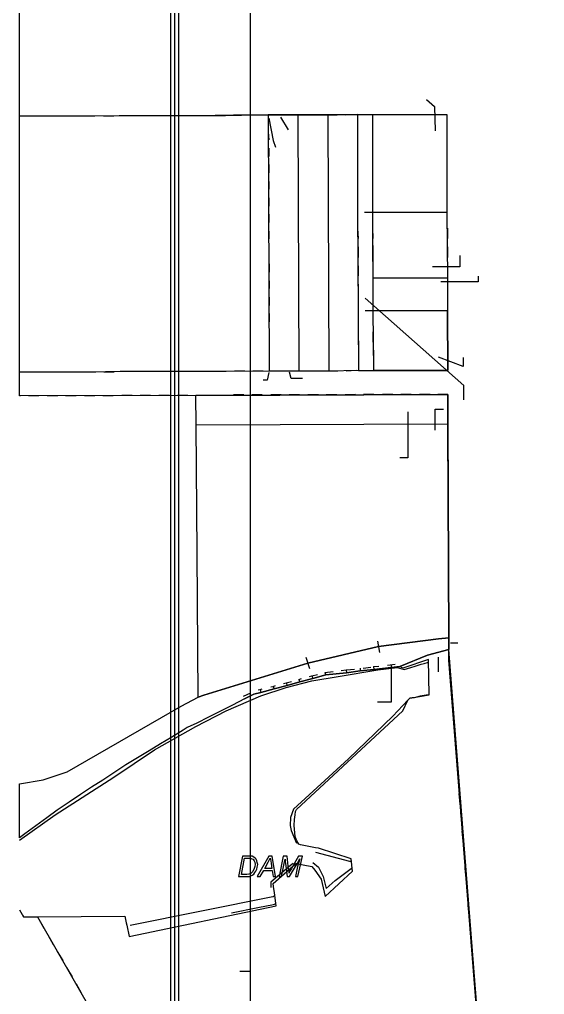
# Model space of a CAD drawing. Extents: x -8 to 2448, y 177 to 3185.
# Drawn here: x -7.7 to 246.1, y 1060.2 to 1531.4 of the extents above; entities that cross this region are included whole.
import ezdxf

# ---------------------------------------------------------------- set-up
doc = ezdxf.new("R2010")
doc.units = 0
doc.layers.add('Cadastral_Map', color=7, linetype='CONTINUOUS')

msp = doc.modelspace()

# ---------------------------------------------------------------- linework, layer by layer
at = {"layer": 'Cadastral_Map', "color": 7}
for points in [[(65.52143, 177.36095), (65.52143, 3134.1768), (2374.1318, 3134.1768), (2374.1318, 177.36095), (65.52143, 177.36095)], [(67.44147, 179.28096), (67.44147, 3132.2568), (2372.4517, 3132.2568), (2372.4517, 179.28096), (67.44147, 179.28096)], [(69.36151, 181.20097), (69.36151, 3130.3368), (2370.2917, 3130.3368), (2370.2917, 181.20097), (69.36151, 181.20097)], [(103.92227, 1957.2105), (103.92227, 3073.2165), (2335.9709, 3073.2165), (2335.9709, 841.20452), (103.92227, 841.20452), (103.92227, 1957.2105)], [(233.52509, 798.24428), (199.92436, 1226.8866), (199.92436, 1232.6466), (199.44435, 1335.8472), (199.44435, 1350.2473), (77.52169, 1349.7673), (-7.68017, 1349.5272), (-7.68017, 1692.2491)], [(189.12412, 1492.808), (192.96421, 1489.448), (193.20421, 1477.6879)], [(-7.68017, 1484.888), (-2.64006, 1484.888), (11.76026, 1484.888), (26.16057, 1484.888), (40.56088, 1485.128), (55.92122, 1485.128), (69.36151, 1485.128), (70.08153, 1485.128), (86.88189, 1485.128), (112.56245, 1485.368), (112.80246, 1485.368), (126.96277, 1485.368), (141.36308, 1485.368), (155.7634, 1485.608)], [(112.56245, 1485.368), (86.88189, 1485.128)], [(112.56245, 1485.368), (112.56245, 1481.288)], [(126.96277, 1485.368), (112.56245, 1485.368), (113.04246, 1361.5273)], [(141.36308, 1485.368), (126.96277, 1485.368)], [(126.96277, 1485.368), (127.44278, 1361.5273)], [(155.7634, 1485.608), (141.36308, 1485.368)], [(141.36308, 1485.368), (141.84309, 1361.5273)], [(155.7634, 1485.608), (162.96355, 1485.608)], [(155.7634, 1485.608), (155.7634, 1438.0877)], [(155.7634, 1485.608), (155.7634, 1438.0877), (156.0034, 1390.5675), (156.24341, 1361.7673)], [(162.96355, 1485.608), (162.96355, 1438.0877)], [(162.96355, 1485.608), (198.96434, 1485.608), (198.96434, 1438.0877)], [(162.96355, 1485.608), (198.96434, 1485.608), (198.96434, 1438.0877), (199.20434, 1406.4076), (199.20434, 1390.5675), (199.44435, 1361.7673), (163.44356, 1361.7673)], [(162.96355, 1485.608), (162.96355, 1438.0877), (163.20356, 1390.5675)], [(112.80246, 1483.688), (114.96251, 1472.8879), (116.16253, 1469.7679)], [(118.56258, 1484.168), (122.16266, 1478.1679)], [(112.56245, 1477.2079), (112.80246, 1473.3679)], [(112.80246, 1469.2879), (112.80246, 1465.2079)], [(112.80246, 1461.3678), (112.80246, 1457.2878)], [(112.80246, 1453.2078), (112.80246, 1449.3678)], [(112.80246, 1445.2878), (112.80246, 1441.2077)], [(112.80246, 1437.3677), (112.80246, 1433.2877)], [(155.7634, 1438.0877), (156.0034, 1390.5675)], [(162.96355, 1438.0877), (159.12347, 1438.0877)], [(198.96434, 1438.0877), (162.96355, 1438.0877)], [(162.96355, 1438.0877), (163.20356, 1406.4076), (163.20356, 1390.5675)], [(198.96434, 1438.0877), (199.20434, 1406.4076), (199.20434, 1390.5675)], [(112.80246, 1429.2077), (112.80246, 1425.3677)], [(112.80246, 1421.2876), (112.80246, 1417.2076)], [(205.20447, 1417.4476), (205.20447, 1411.9276), (192.00419, 1411.9276)], [(113.04246, 1413.3676), (113.04246, 1409.2876)], [(113.04246, 1405.2075), (113.04246, 1401.3675)], [(199.20434, 1406.4076), (163.20356, 1406.4076)], [(214.08467, 1407.3676), (214.08467, 1404.7275), (196.08427, 1404.7275)], [(113.04246, 1397.2875), (113.04246, 1393.2075)], [(207.12452, 1347.6072), (207.12452, 1354.5673), (159.36347, 1396.8075)], [(156.0034, 1390.5675), (156.24341, 1361.7673)], [(156.24341, 1361.7673), (163.44356, 1361.7673), (199.44435, 1361.7673), (199.20434, 1390.5675)], [(199.20434, 1390.5675), (163.20356, 1390.5675), (159.36347, 1390.5675)], [(163.20356, 1390.5675), (163.44356, 1361.7673)], [(113.04246, 1389.3675), (113.04246, 1385.2874)], [(113.04246, 1381.2074), (113.04246, 1377.3674)], [(113.04246, 1373.2874), (113.04246, 1369.2074)], [(206.88451, 1368.0073), (206.88451, 1363.6873), (194.88425, 1368.2473)], [(113.04246, 1365.3673), (113.04246, 1361.5273)], [(156.24341, 1361.7673), (141.84309, 1361.5273), (127.44278, 1361.5273), (113.28247, 1361.5273), (113.04246, 1361.5273), (87.3619, 1361.2873), (70.56154, 1361.2873), (69.84152, 1361.2873), (56.40123, 1361.2873), (41.0409, 1361.2873), (26.64058, 1361.0473), (12.24027, 1361.0473), (-2.16005, 1361.0473), (-7.68017, 1361.0473)], [(113.04246, 1361.5273), (87.3619, 1361.2873)], [(112.80246, 1360.8073), (112.08244, 1357.2073), (110.1624, 1357.2073)], [(127.44278, 1361.5273), (113.04246, 1361.5273)], [(129.12281, 1357.9273), (123.60269, 1357.9273), (122.88268, 1361.0473)], [(156.24341, 1361.7673), (141.84309, 1361.5273), (127.44278, 1361.5273)], [(217.68475, 998.64536), (199.92436, 1221.8466), (199.92436, 1226.8866), (199.92436, 1232.6466), (199.44435, 1335.8472), (199.44435, 1350.2473), (77.52169, 1349.7673), (-7.68017, 1349.5272)], [(77.52169, 1349.7673), (199.44435, 1350.2473), (199.44435, 1335.8472)], [(193.20421, 1332.9672), (193.20421, 1343.0472), (197.2843, 1343.0472)], [(180.00392, 1341.8472), (180.00392, 1319.5271), (176.16384, 1319.5271)], [(199.44435, 1335.8472), (77.7617, 1335.3672)], [(199.44435, 1335.8472), (199.92436, 1232.6466)], [(78.72172, 1203.8465), (81.36177, 1204.8065), (131.76287, 1220.4066), (165.84362, 1228.3266), (194.88425, 1232.1666), (199.92436, 1232.6466)], [(165.3636, 1230.9666), (166.32363, 1225.4466)], [(199.92436, 1232.6466), (199.92436, 1226.8866)], [(204.24445, 1230.0066), (200.64437, 1230.0066)], [(176.16384, 1218.7265), (189.60413, 1224.2466), (199.92436, 1226.8866)], [(217.68475, 998.64536), (199.92436, 1221.8466), (199.92436, 1226.8866)], [(-5.76013, 1097.7659), (-3.12007, 1097.7659), (0.96002, 1097.7659), (43.20094, 1098.0059), (43.92096, 1094.8859), (44.16096, 1093.6859), (45.36099, 1088.1658), (116.40254, 1103.0459), (115.68252, 1109.286), (115.20251, 1112.406), (114.96251, 1113.846), (124.32271, 1122.006), (126.00275, 1123.446), (133.68291, 1122.006), (135.12295, 1120.326), (138.24301, 1116.006), (140.16306, 1107.606), (153.36334, 1119.846), (152.64333, 1125.846), (136.80298, 1130.8861), (135.36295, 1131.1261), (128.16279, 1132.5661), (127.44278, 1132.8061), (126.24275, 1134.7261), (125.52274, 1136.6461), (125.04273, 1141.9261), (125.28273, 1144.8062), (125.52274, 1146.9662), (125.76274, 1148.6462), (126.24275, 1149.6062), (177.60387, 1197.3664), (180.00392, 1202.4065), (180.96394, 1203.3665), (190.32415, 1205.0465), (190.08414, 1222.0866), (177.60387, 1218.0065), (176.16384, 1218.7265)], [(130.80285, 1223.2866), (132.48289, 1217.7665)], [(194.88425, 1216.0865), (194.88425, 1223.2866)], [(139.92305, 1215.8465), (144.00314, 1216.3265)], [(139.92305, 1215.8465), (140.40306, 1214.6465)], [(147.84322, 1216.8065), (150.24328, 1217.0465)], [(150.24328, 1217.0465), (150.48328, 1215.6065)], [(150.48328, 1217.0465), (154.32336, 1217.5265)], [(150.48328, 1215.6065), (156.96342, 1216.5665)], [(156.96342, 1218.0065), (156.96342, 1216.5665)], [(156.96342, 1216.5665), (163.68357, 1217.2865)], [(158.40345, 1218.0065), (162.24354, 1218.4865)], [(163.44356, 1218.7265), (166.08362, 1218.9665)], [(163.44356, 1218.7265), (163.68357, 1217.2865)], [(163.68357, 1217.2865), (176.16384, 1218.7265)], [(172.08375, 1219.2065), (172.08375, 1201.4465), (165.3636, 1201.4465)], [(170.16371, 1219.4466), (174.00379, 1219.9266)], [(101.0422, 1203.1265), (105.6023, 1205.2865), (108.96238, 1206.2465), (115.44252, 1207.9265), (121.68265, 1209.6065), (127.92279, 1211.2865)], [(121.20264, 1210.8065), (123.8427, 1211.5265)], [(127.44278, 1212.4865), (128.6428, 1212.9665)], [(127.44278, 1212.4865), (127.92279, 1211.2865)], [(127.92279, 1211.2865), (134.16292, 1212.9665)], [(132.48289, 1213.9265), (133.68291, 1214.1665), (136.32297, 1214.8865)], [(133.68291, 1214.1665), (134.16292, 1212.9665)], [(134.16292, 1212.9665), (140.40306, 1214.6465)], [(140.40306, 1214.6465), (150.48328, 1215.6065)], [(107.76235, 1207.4465), (108.72237, 1207.6865), (108.96238, 1206.2465)], [(108.72237, 1207.6865), (109.68239, 1207.9265)], [(113.76248, 1208.8865), (114.96251, 1209.1265)], [(114.96251, 1209.1265), (116.16253, 1209.6065)], [(114.96251, 1209.1265), (115.44252, 1207.9265)], [(120.00262, 1210.5665), (121.20264, 1210.8065)], [(121.20264, 1210.8065), (121.68265, 1209.6065)], [(100.56219, 1204.3265), (104.16227, 1206.0065)], [(-7.68017, 1101.1259), (-5.76013, 1097.7659), (-3.12007, 1097.7659), (0.96002, 1097.7659), (28.32062, 1050.2456), (62.64137, 997.20535)], [(103.92227, 1071.3658), (98.88216, 1071.3658)]]:
    msp.add_lwpolyline(points, dxfattribs=at)
at = {"layer": 'Cadastral_Map', "color": 1}
for points in [[(233.52509, 798.24428), (199.92436, 1226.8866), (199.92436, 1232.6466), (199.44435, 1335.8472), (199.44435, 1350.2473), (77.52169, 1349.7673), (-7.68017, 1349.5272), (-7.68017, 1692.2491)], [(98.16214, 1117.206), (101.76222, 1117.206), (102.72224, 1117.206), (103.44226, 1117.206), (104.88229, 1117.926), (105.6023, 1118.406), (106.08231, 1119.126), (106.56232, 1119.846), (107.04233, 1120.806), (107.28234, 1121.766), (107.52234, 1122.966), (107.28234, 1123.926), (107.04233, 1124.886), (106.80233, 1125.606), (106.32232, 1126.086), (105.6023, 1126.5661), (104.88229, 1127.0461), (104.16227, 1127.0461), (103.20225, 1127.0461), (100.08218, 1127.0461), (98.16214, 1117.206)], [(107.28234, 1117.206), (108.72237, 1117.206), (110.40241, 1120.086), (114.4825, 1120.086), (114.96251, 1117.206), (116.16253, 1117.206), (114.4825, 1127.0461), (112.80246, 1127.0461), (107.28234, 1117.206)], [(117.84257, 1117.206), (119.0426, 1117.206), (120.24262, 1123.446), (120.48263, 1124.406), (120.72263, 1125.606), (120.72263, 1124.406), (120.96264, 1123.446), (121.68265, 1117.206), (122.88268, 1117.206), (126.72276, 1123.686), (127.92279, 1125.846), (127.20277, 1123.686), (126.72276, 1122.006), (125.76274, 1117.206), (126.96277, 1117.206), (129.12281, 1127.0461), (127.20277, 1127.0461), (123.8427, 1121.046), (123.36269, 1120.326), (122.88268, 1119.606), (122.64267, 1119.126), (122.64267, 1118.886), (122.64267, 1119.126), (122.64267, 1119.606), (122.64267, 1120.086), (122.40267, 1120.566), (121.68265, 1127.0461), (119.76261, 1127.0461), (117.84257, 1117.206)], [(99.60217, 1118.166), (101.0422, 1126.086), (102.96224, 1126.086), (103.92227, 1126.086), (104.64228, 1125.846), (105.3623, 1125.606), (105.84231, 1124.886), (106.08231, 1124.166), (106.32232, 1122.966), (106.08231, 1122.006), (105.84231, 1121.046), (105.12229, 1119.606), (104.16227, 1118.646), (103.20225, 1118.406), (102.24223, 1118.166), (101.28221, 1118.166), (99.60217, 1118.166)], [(110.88242, 1121.046), (112.56245, 1124.166), (113.04246, 1125.126), (113.52247, 1126.086), (113.76248, 1124.886), (114.00249, 1123.446), (114.24249, 1121.046), (110.88242, 1121.046)]]:
    msp.add_lwpolyline(points, dxfattribs=at)
at = {"layer": 'Cadastral_Map', "color": 2}
for points in [[(-7.68017, 1484.888), (-7.20016, 1484.888)], [(-3.12007, 1484.888), (-2.64006, 1484.888), (1.92004, 1484.888)], [(5.76013, 1484.888), (10.80024, 1484.888)], [(14.88032, 1484.888), (19.92043, 1484.888)], [(23.76052, 1484.888), (26.16057, 1484.888), (28.80063, 1484.888)], [(32.88072, 1484.888), (37.92083, 1484.888)], [(41.76091, 1485.128), (46.80102, 1485.128)], [(50.88111, 1485.128), (55.92122, 1485.128)], [(59.7613, 1485.128), (64.80141, 1485.128)], [(68.8815, 1485.128), (69.36151, 1485.128), (70.08153, 1485.128), (73.92161, 1485.128)], [(77.7617, 1485.128), (82.80181, 1485.128)], [(86.88189, 1485.128), (91.922, 1485.128)], [(95.76209, 1485.368), (100.8022, 1485.368)], [(104.88229, 1485.368), (109.9224, 1485.368)], [(113.76248, 1485.368), (118.80259, 1485.368)], [(122.88268, 1485.368), (126.96277, 1485.368), (127.92279, 1485.368)], [(131.76287, 1485.368), (136.80298, 1485.368)], [(140.88307, 1485.368), (141.36308, 1485.368), (145.92318, 1485.368)], [(149.76326, 1485.368), (154.80337, 1485.608)], [(162.96355, 1484.648), (162.96355, 1479.6079)], [(163.92357, 1485.608), (168.96368, 1485.608)], [(173.04377, 1485.608), (178.08388, 1485.608)], [(181.92397, 1485.608), (186.96408, 1485.608)], [(191.04416, 1485.608), (196.08427, 1485.608)], [(198.96434, 1484.648), (198.96434, 1479.6079)], [(155.7634, 1484.408), (155.7634, 1479.6079)], [(155.7634, 1475.5279), (155.7634, 1470.4879)], [(162.96355, 1475.5279), (162.96355, 1470.4879)], [(198.96434, 1475.5279), (198.96434, 1470.4879)], [(155.7634, 1466.4079), (155.7634, 1461.6079)], [(162.96355, 1466.6479), (162.96355, 1461.6079)], [(198.96434, 1466.6479), (198.96434, 1461.6079)], [(155.7634, 1457.5278), (155.7634, 1452.4878)], [(162.96355, 1457.5278), (162.96355, 1452.4878)], [(198.96434, 1457.5278), (198.96434, 1452.4878)], [(155.7634, 1448.4078), (155.7634, 1443.6078)], [(162.96355, 1448.6478), (162.96355, 1443.6078)], [(198.96434, 1448.6478), (198.96434, 1443.6078)], [(155.7634, 1439.5277), (155.7634, 1438.0877), (155.7634, 1434.4877)], [(162.96355, 1439.5277), (162.96355, 1438.0877), (162.96355, 1434.4877)], [(198.96434, 1439.5277), (198.96434, 1438.0877), (198.96434, 1434.4877)], [(155.7634, 1430.4077), (156.0034, 1425.6077)], [(162.96355, 1430.6477), (163.20356, 1425.6077)], [(199.20434, 1430.6477), (199.20434, 1425.6077)], [(156.0034, 1421.5276), (156.0034, 1416.4876)], [(163.20356, 1421.5276), (163.20356, 1416.4876)], [(199.20434, 1421.5276), (199.20434, 1416.4876)], [(156.0034, 1412.4076), (156.0034, 1407.6076)], [(163.20356, 1412.6476), (163.20356, 1407.6076)], [(199.20434, 1412.6476), (199.20434, 1407.6076)], [(156.0034, 1403.5275), (156.0034, 1398.4875)], [(163.20356, 1403.5275), (163.20356, 1398.4875)], [(199.20434, 1403.5275), (199.20434, 1398.4875)], [(156.0034, 1394.4075), (156.0034, 1390.5675), (156.0034, 1389.6075)], [(163.20356, 1394.6475), (163.20356, 1390.5675), (163.44356, 1361.7673)], [(199.20434, 1394.6475), (199.20434, 1390.5675), (199.20434, 1389.6075)], [(156.0034, 1385.5274), (156.0034, 1380.4874)], [(163.20356, 1389.6075), (163.20356, 1384.5674)], [(199.20434, 1385.5274), (199.20434, 1380.4874)], [(156.0034, 1376.4074), (156.24341, 1371.6074)], [(163.20356, 1380.4874), (163.20356, 1375.4474)], [(199.20434, 1376.6474), (199.44435, 1371.6074)], [(163.44356, 1371.6074), (163.44356, 1366.5673)], [(156.24341, 1367.5273), (156.24341, 1362.4873)], [(199.44435, 1367.5273), (199.44435, 1362.4873)], [(163.44356, 1362.4873), (163.44356, 1361.7673)], [(-6.72015, 1361.0473), (-7.68017, 1361.0473)], [(2.16005, 1361.0473), (-2.16005, 1361.0473), (-2.88006, 1361.0473)], [(11.28025, 1361.0473), (6.24014, 1361.0473)], [(20.16044, 1361.0473), (15.12033, 1361.0473)], [(29.28064, 1361.0473), (26.64058, 1361.0473), (24.24053, 1361.0473)], [(38.16083, 1361.0473), (33.12072, 1361.0473)], [(47.28103, 1361.2873), (42.24092, 1361.2873)], [(56.16122, 1361.2873), (51.12111, 1361.2873)], [(65.28142, 1361.2873), (60.24131, 1361.2873)], [(74.16162, 1361.2873), (70.56154, 1361.2873), (69.84152, 1361.2873), (69.12151, 1361.2873)], [(83.28182, 1361.2873), (78.24171, 1361.2873)], [(92.16201, 1361.2873), (87.3619, 1361.2873), (87.1219, 1361.2873)], [(101.28221, 1361.5273), (96.2421, 1361.5273)], [(110.1624, 1361.5273), (105.12229, 1361.5273)], [(119.2826, 1361.5273), (114.24249, 1361.5273)], [(128.16279, 1361.5273), (127.44278, 1361.5273), (123.12268, 1361.5273)], [(137.28299, 1361.5273), (132.24288, 1361.5273)], [(146.16319, 1361.5273), (141.84309, 1361.5273), (141.12308, 1361.5273)], [(155.28339, 1361.7673), (150.24328, 1361.5273)], [(168.96368, 1361.7673), (164.16358, 1361.7673)], [(178.08388, 1361.7673), (173.04377, 1361.7673)], [(186.96408, 1361.7673), (182.16397, 1361.7673)], [(196.08427, 1361.7673), (191.04416, 1361.7673)], [(-7.20016, 1349.5272), (-7.68017, 1349.5272)], [(1.68004, 1349.5272), (-3.36007, 1349.5272)], [(10.80024, 1349.5272), (5.76013, 1349.5272)], [(19.68043, 1349.5272), (14.64032, 1349.5272)], [(28.80063, 1349.5272), (23.76052, 1349.5272)], [(37.68082, 1349.5272), (32.64071, 1349.5272)], [(46.80102, 1349.7673), (41.76091, 1349.7673)], [(55.68121, 1349.7673), (50.6411, 1349.7673)], [(64.80141, 1349.7673), (59.7613, 1349.7673)], [(73.68161, 1349.7673), (68.6415, 1349.7673)], [(82.80181, 1349.7673), (77.7617, 1349.7673)], [(91.682, 1349.7673), (86.64189, 1349.7673)], [(100.8022, 1350.0073), (95.76209, 1350.0073)], [(109.68239, 1350.0073), (104.64228, 1350.0073)], [(118.80259, 1350.0073), (113.76248, 1350.0073)], [(127.68278, 1350.0073), (122.64267, 1350.0073)], [(136.80298, 1350.0073), (131.76287, 1350.0073)], [(145.68318, 1350.0073), (140.64307, 1350.0073)], [(154.80337, 1350.2473), (149.76326, 1350.0073)], [(163.68357, 1350.2473), (158.64346, 1350.2473)], [(172.80377, 1350.2473), (167.76366, 1350.2473)], [(181.68396, 1350.2473), (176.64385, 1350.2473)], [(190.80416, 1350.2473), (185.76405, 1350.2473)], [(199.44435, 1350.0073), (199.44435, 1350.2473), (194.64424, 1350.2473)], [(199.44435, 1340.8872), (199.44435, 1345.9272)], [(199.44435, 1332.0072), (199.44435, 1335.8472), (199.44435, 1337.0472)], [(199.44435, 1322.8871), (199.44435, 1327.9271)], [(199.68435, 1314.0071), (199.44435, 1319.0471)], [(199.68435, 1304.887), (199.68435, 1309.927)], [(199.68435, 1296.007), (199.68435, 1301.047)], [(199.68435, 1286.8869), (199.68435, 1291.9269)], [(199.68435, 1278.0069), (199.68435, 1283.0469)], [(199.68435, 1268.8868), (199.68435, 1273.9268)], [(199.68435, 1260.0068), (199.68435, 1265.0468)], [(199.92436, 1250.8867), (199.92436, 1255.9267)], [(199.92436, 1242.0067), (199.92436, 1247.0467)], [(199.92436, 1232.8866), (199.92436, 1237.9266)], [(199.92436, 1224.0066), (199.92436, 1226.8866), (199.92436, 1229.0466)], [(200.40437, 1215.1265), (200.16436, 1219.9266)], [(201.12438, 1206.0065), (200.88438, 1211.0465)], [(201.8444, 1197.1264), (201.60439, 1202.1665)], [(202.56442, 1188.0064), (202.32441, 1193.0464)], [(203.28443, 1179.1263), (203.04443, 1184.1664)], [(204.00445, 1170.2463), (203.76444, 1175.0463)], [(204.72446, 1161.1262), (204.48446, 1166.1663)], [(205.44448, 1152.2462), (204.96447, 1157.2862)], [(206.16449, 1143.1261), (205.68448, 1148.1662)], [(206.88451, 1134.2461), (206.4045, 1139.2861)], [(207.60453, 1125.366), (207.12452, 1130.1661)], [(208.32454, 1116.246), (207.84453, 1121.286)], [(209.04456, 1107.3659), (208.56455, 1112.406)], [(209.76457, 1098.4859), (209.28456, 1103.2859)], [(-6.24014, 1098.4859), (-5.76013, 1097.7659), (-3.12007, 1097.7659), (-1.68004, 1097.7659)], [(1.68004, 1096.5659), (4.08009, 1092.2459)], [(210.48459, 1089.3659), (210.00458, 1094.4059)], [(6.24014, 1088.6458), (8.64019, 1084.3258)], [(211.2046, 1080.4858), (210.72459, 1085.5258)], [(10.56023, 1080.9658), (13.20029, 1076.6458)], [(211.92462, 1071.3658), (211.44461, 1076.4058)], [(15.12033, 1073.2858), (17.76039, 1068.7257)], [(19.68043, 1065.3657), (22.08048, 1061.0457)], [(212.64464, 1062.4857), (212.16462, 1067.5257)]]:
    msp.add_lwpolyline(points, dxfattribs=at)
at = {"layer": 'Cadastral_Map', "color": 1}
for points in [[(199.92436, 1232.6466), (194.88425, 1232.1666), (165.84362, 1228.3266), (131.76287, 1220.4066), (81.36177, 1204.8065), (78.72172, 1203.8465), (78.24171, 1273.6868), (77.7617, 1335.3672), (77.52169, 1349.7673), (199.44435, 1350.2473), (199.44435, 1335.8472), (199.92436, 1232.6466), (199.92436, 1232.6466)], [(-7.68017, 1162.0862), (3.84008, 1164.0063), (15.36034, 1167.8463), (70.56154, 1199.5264), (78.72172, 1203.8465), (81.36177, 1204.8065), (131.76287, 1220.4066), (165.84362, 1228.3266), (194.88425, 1232.1666), (199.92436, 1232.6466), (199.92436, 1226.8866), (189.60413, 1224.2466), (176.16384, 1218.7265), (163.68357, 1217.2865), (156.96342, 1216.5665), (150.48328, 1215.6065), (140.40306, 1214.6465), (134.16292, 1212.9665), (127.92279, 1211.2865), (121.68265, 1209.6065), (115.44252, 1207.9265), (108.96238, 1206.2465), (105.6023, 1205.2865), (101.0422, 1203.1265), (95.28208, 1200.0064), (89.52195, 1197.1264), (83.76183, 1194.2464), (78.0017, 1191.3664), (73.4416, 1189.2064), (71.52156, 1188.0064), (66.00144, 1184.6464), (60.48132, 1181.2863), (54.9612, 1177.9263), (49.44108, 1174.5663), (43.68095, 1171.2063), (42.72093, 1170.4863), (37.92083, 1167.3663), (32.64071, 1163.7663), (27.12059, 1160.4062), (21.84048, 1156.8062), (16.32036, 1153.2062), (12.48027, 1150.5662), (10.56023, 1149.3662), (5.52012, 1145.5262), (0.24001, 1141.6861), (-5.04011, 1137.8461), (-7.68017, 1135.9261), (-7.68017, 1162.0862), (-7.68017, 1162.0862)]]:
    msp.add_lwpolyline(points, close=True, dxfattribs=at)
at = {"layer": 'Cadastral_Map', "color": 4}
for points in [[(187.9241, 1220.1666), (190.08414, 1220.8866)], [(-7.68017, 1134.7261), (9.60021, 1146.9662), (37.92083, 1165.2063), (57.60126, 1178.4063), (77.52169, 1189.6864), (92.16201, 1197.3664), (108.96238, 1204.5665), (121.20264, 1208.6465), (133.68291, 1211.7665), (146.40319, 1213.9265), (165.60361, 1217.0465), (174.96381, 1218.2465), (178.32389, 1217.2865), (181.44396, 1218.2465), (183.604, 1218.9665), (186.48407, 1219.9266)], [(186.48407, 1219.9266), (187.9241, 1220.1666)], [(182.16397, 1203.6065), (180.96394, 1203.3665), (180.00392, 1202.4065), (172.80377, 1194.7264), (151.4433, 1174.0863), (124.80272, 1149.8462), (123.36269, 1145.7662), (123.12268, 1141.9261), (123.60269, 1139.5261), (126.24275, 1133.2861)], [(183.12399, 1203.6065), (182.16397, 1203.6065)], [(186.00405, 1204.3265), (183.12399, 1203.6065)], [(188.88412, 1204.8065), (186.00405, 1204.3265)], [(190.32415, 1205.0465), (188.88412, 1204.8065)], [(135.36295, 1128.9661), (151.92331, 1124.646)], [(124.08271, 1123.206), (122.40267, 1121.766), (113.76248, 1114.566), (113.76248, 1111.926)], [(124.56272, 1123.686), (124.08271, 1123.206)], [(134.16292, 1123.926), (136.80298, 1121.766), (139.20303, 1117.206), (140.64307, 1111.446), (144.96316, 1115.286), (152.64333, 1121.046)], [(134.16292, 1123.926), (134.16292, 1123.926)], [(151.92331, 1124.646), (152.16332, 1124.646)], [(152.16332, 1124.646), (152.40332, 1124.646)], [(152.40332, 1124.646), (152.64333, 1124.406)], [(152.40332, 1124.646), (152.40332, 1124.646)], [(152.64333, 1124.406), (152.88333, 1124.406)], [(152.64333, 1121.046), (152.88333, 1121.286), (152.88333, 1121.286), (153.12334, 1121.526), (153.12334, 1121.526), (153.36334, 1121.526)], [(45.841, 1093.6859), (114.7225, 1107.606), (115.20251, 1107.606), (115.44252, 1107.846), (115.68252, 1107.846), (115.92253, 1107.846)], [(94.80207, 1099.6859), (107.52234, 1102.3259), (115.20251, 1103.7659), (116.40254, 1104.2459)]]:
    msp.add_lwpolyline(points, dxfattribs=at)

doc.saveas('drawing.dxf')
